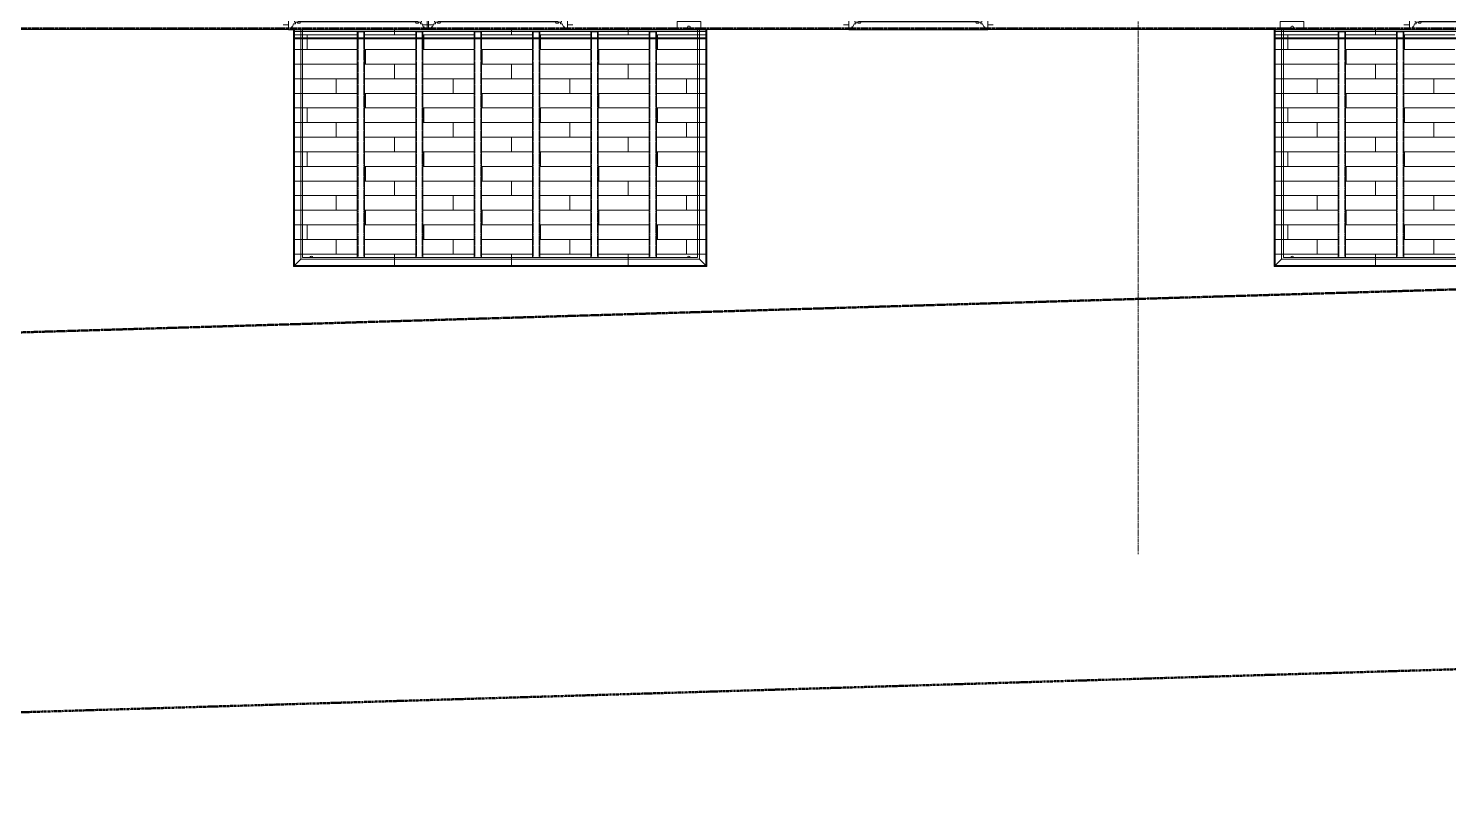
# Model space of a CAD drawing. Header units: inches. Extents: x -4235 to -464, y 9767 to 12359.
# Drawn here: x -3131.4 to -2742.2, y 9772 to 9980.2 of the extents above; entities that cross this region are included whole.
import ezdxf

# ---------------------------------------------------------------- set-up
doc = ezdxf.new("R2010")
doc.units = ezdxf.units.IN
doc.header["$MEASUREMENT"] = 0
for name, pattern in [('Dash 1_16_', [0.125, 0.0625, -0.0625]), ('Double Dash 3_8_', [1, 0.375, -0.125, 0.125, -0.125, 0.125, -0.125]), ('Grid Line 1_2_', [0.875, 0.5, -0.125, 0.125, -0.125]), ('Hidden 1_8_', [0.1875, 0.125, -0.0625])]:
    doc.linetypes.add(name, pattern=pattern)
for name, color, linetype, lineweight in [('A-FLOR-3', 192, 'Continuous', 9), ('A-FLOR-PATT-1', 9, 'Continuous', 9), ('A-GLAZ-1', 151, 'Continuous', 9), ('A-GLAZ-2', 151, 'Continuous', 20), ('A-WALL-5', 113, 'Continuous', 9), ('C-PROP-LINE', 91, 'Double Dash 3_8_', 50), ('C-PROP-LINE-1', 91, 'Dash 1_16_', 50), ('S-BEAM', 12, 'Continuous', 9), ('S-BEAM-1', 12, 'Hidden 1_8_', 9), ('S-GRID-1', 1, 'Grid Line 1_2_', 9)]:
    doc.layers.add(name, color=color, linetype=linetype, lineweight=lineweight)

# ---------------------------------------------------------------- blocks, each defined once
blk = doc.blocks.new('Basic Wall _ EXT - FIBER CEMENT - LARGE - ___-2505169-BACKGROUND - RCP - 2ND FLOOR')
at = {"layer": 'A-WALL-5'}
for p, q in [((-3060.14, 9979.9), (-3215.06, 9979.9)), ((-3060.14, 9979.9), (-3215.06, 9979.9)), ((-3215.06, 9979.87), (-3060.14, 9979.87)), ((-3060.14, 9979.87), (-3215.06, 9979.87)), ((-3021.74, 9979.9), (-3022.11, 9979.9)), ((-3021.74, 9979.9), (-3022.11, 9979.9)), ((-3022.11, 9979.87), (-3021.74, 9979.87)), ((-3021.74, 9979.87), (-3022.11, 9979.87)), ((-2906.54, 9979.9), (-2983.71, 9979.9)), ((-2906.54, 9979.9), (-2983.71, 9979.9)), ((-2983.71, 9979.87), (-2906.54, 9979.87)), ((-2906.54, 9979.87), (-2983.71, 9979.87)), ((-2752.94, 9979.9), (-2868.51, 9979.9)), ((-2752.94, 9979.9), (-2868.51, 9979.9)), ((-2868.51, 9979.87), (-2752.94, 9979.87)), ((-2752.94, 9979.87), (-2868.51, 9979.87))]:
    blk.add_line(p, q, dxfattribs=at)
blk = doc.blocks.new('Window-Double_Hung-Andersen-400_Series-Tilt_Wash - DOUBLE HUNG - REVERSE COTTAGE - 2ND FLOOR-2888952-BACKGROUND - RCP - 2ND FLOOR')
at = {"layer": 'A-GLAZ-1'}
for p, q in [((-19.01, 3.94), (-19.01, 2.44)), ((-18.95, 3.94), (-19.01, 3.94)), ((-18.95, 4.44), (18.95, 4.44)), ((-18.95, 1.06), (-18.95, 4.44)), ((-18.32, 1.06), (-18.32, 4.44)), ((18.32, 1.06), (18.32, 4.44)), ((18.95, 4.44), (18.95, 1.06)), ((19.01, 3.94), (18.95, 3.94)), ((19.01, 2.44), (19.01, 3.94)), ((-18.95, 2.44), (-19.01, 2.44)), ((18.95, 1.06), (-18.95, 1.06)), ((19.01, 2.44), (18.95, 2.44)), ((-16.29, -0.19), (-15.7, -0.19)), ((-16.29, -0.56), (-15.7, -0.56)), ((-16.29, -2.13), (-15.7, -2.13)), ((-16.29, -2.5), (-15.7, -2.5)), ((-15.82, -0.56), (-15.82, -0.19)), ((-15.82, -2.5), (-15.82, -2.13)), ((-15.7, -0.06), (15.7, -0.06)), ((-15.7, -0.19), (15.7, -0.19)), ((-15.7, -0.56), (15.7, -0.56)), ((-15.7, -0.69), (15.7, -0.69)), ((-15.7, -2), (15.7, -2)), ((-15.7, -2.13), (15.7, -2.13)), ((-15.7, -2.5), (15.7, -2.5)), ((-15.7, -2.63), (15.7, -2.63)), ((16.29, -0.19), (15.7, -0.19)), ((16.29, -0.56), (15.7, -0.56)), ((16.29, -2.13), (15.7, -2.13)), ((16.29, -2.5), (15.7, -2.5)), ((15.82, -0.56), (15.82, -0.19)), ((15.82, -2.5), (15.82, -2.13))]:
    blk.add_line(p, q, dxfattribs=at)
at = {"layer": 'A-GLAZ-2'}
for p, q in [((-19.01, 1.06), (19.01, 1.06)), ((-19.01, -4.81), (-19.01, 1.06)), ((-17.67, 0.78), (-18, 1.06)), ((-17.67, 0.78), (-17.67, 0.56)), ((-17.67, 0.56), (-15.86, 0.56)), ((-17.42, -2.75), (-17.42, 0.56)), ((-15.86, 0.56), (-15.7, -0.06)), ((15.86, 0.56), (15.7, -0.06)), ((17.67, 0.56), (15.86, 0.56)), ((17.42, -2.75), (17.42, 0.56)), ((17.67, 0.78), (18, 1.06)), ((17.67, 0.78), (17.67, 0.56)), ((19.01, 1.06), (19.01, -4.81)), ((-19.01, -3.44), (-20.51, -3.44)), ((-17.92, -4), (-17.61, -3.19)), ((-17.61, -3.19), (-17.14, -3.19)), ((-17.42, -0.81), (-16.57, -0.81)), ((-17.42, -1.37), (-15.86, -1.37)), ((-17.42, -2.75), (-16.57, -2.75)), ((-17.14, -3.19), (-17.14, -2.75)), ((-16.57, -0.69), (-16.57, -1.03)), ((-15.7, -0.69), (-16.57, -0.69)), ((-15.86, -1.03), (-16.57, -1.03)), ((-16.57, -2.63), (-16.57, -2.97)), ((-15.7, -2.63), (-16.57, -2.63)), ((-15.86, -2.97), (-16.57, -2.97)), ((-16.29, -0.69), (-16.29, -0.06)), ((-15.7, -0.06), (-16.29, -0.06)), ((-16.29, -2.63), (-16.29, -2)), ((-15.7, -2), (-16.29, -2)), ((-15.86, -1.03), (-15.7, -0.69)), ((-15.86, -1.37), (-15.7, -2)), ((-15.86, -2.97), (-15.7, -2.63)), ((15.7, -0.06), (16.29, -0.06)), ((15.86, -1.03), (15.7, -0.69)), ((15.7, -0.69), (16.57, -0.69)), ((15.86, -1.37), (15.7, -2)), ((15.7, -2), (16.29, -2)), ((15.86, -2.97), (15.7, -2.63)), ((15.7, -2.63), (16.57, -2.63)), ((15.86, -1.03), (16.57, -1.03)), ((17.42, -1.37), (15.86, -1.37)), ((15.86, -2.97), (16.57, -2.97)), ((16.29, -0.69), (16.29, -0.06)), ((16.29, -2.63), (16.29, -2)), ((16.57, -0.69), (16.57, -1.03)), ((17.42, -0.81), (16.57, -0.81)), ((16.57, -2.63), (16.57, -2.97)), ((17.42, -2.75), (16.57, -2.75)), ((17.14, -3.19), (17.14, -2.75)), ((17.61, -3.19), (17.14, -3.19)), ((17.92, -4), (17.61, -3.19)), ((19.01, -3.44), (20.51, -3.44)), ((19.01, -4.81), (-19.01, -4.81)), ((-18.2, -4), (-17.92, -4)), ((-18.2, -4.81), (-18.2, -4)), ((18.2, -4), (17.92, -4)), ((18.2, -4.81), (18.2, -4))]:
    blk.add_line(p, q, dxfattribs=at)
blk = doc.blocks.new('Walls 47 - Walls 1-2573550-BACKGROUND - RCP - 2ND FLOOR')
at = {"layer": 'A-WALL-5'}
for p, q in [((-2788.34, 9982.13), (-2788.34, 9981.94)), ((-2788.34, 9982.13), (-2781.84, 9982.13)), ((-2781.84, 9982.13), (-2788.34, 9982.13)), ((-2788.34, 9981.94), (-2788.34, 9980.19)), ((-2788.34, 9980.19), (-2788.34, 9979.9)), ((-2785.47, 9980.51), (-2785.47, 9980.19)), ((-2785.47, 9980.19), (-2785.47, 9979.9)), ((-2784.72, 9980.19), (-2784.72, 9980.51)), ((-2784.72, 9979.9), (-2784.72, 9980.19)), ((-2781.84, 9981.94), (-2781.84, 9982.13)), ((-2781.84, 9980.19), (-2781.84, 9981.94)), ((-2781.84, 9979.9), (-2781.84, 9980.19))]:
    blk.add_line(p, q, dxfattribs=at)
for centre, start_param, end_param in [((-2785.09, 9980.51), 1.832596, 3.141593), ((-2785.09, 9980.51), 3.141593, 3.359433), ((-2785.09, 9980.51), 3.403392, 3.663844), ((-2785.09, 9980.51), 3.665191, 3.858951), ((-2785.09, 9980.51), 3.926991, 4.186454), ((-2785.09, 9980.51), 4.18879, 4.447982), ((-2785.09, 9980.51), 0, 1.832596), ((-2785.09, 9980.51), 4.45059, 4.587024), ((-2785.09, 9980.51), 4.587024, 4.709688), ((-2785.09, 9980.51), 4.712389, 4.837754), ((-2785.09, 9980.51), 4.837754, 4.971578), ((-2785.09, 9980.51), 4.974188, 5.233645), ((-2785.09, 9980.51), 5.235988, 5.495873), ((-2785.09, 9980.51), 5.55862, 5.758233), ((-2785.09, 9980.51), 5.840308, 6.020685), ((-2785.09, 9980.51), 6.065345, 6.260917), ((-2785.09, 9917.45), 0.049078, 3.092515), ((-2785.09, 9917.45), 6.13645, 6.283185), ((-2785.09, 9917.45), 3.235897, 3.403392)]:
    blk.add_ellipse(centre, major_axis=(0.375, 0), ratio=0.86769, start_param=start_param, end_param=end_param, dxfattribs=at)
blk = doc.blocks.new('Walls 146 - Walls 3-2573589-BACKGROUND - RCP - 2ND FLOOR')
at = {"layer": 'A-WALL-5'}
for p, q in [((-2790.01, 9979.83), (-2790.01, 9977.3)), ((-2790.01, 9979.34), (-2790.01, 9979.83)), ((-2790.01, 9979.83), (-2752.94, 9979.83)), ((-2790.01, 9979.83), (-2790.01, 9977.3)), ((-2790.01, 9914.94), (-2790.01, 9979.83)), ((-2790.01, 9979.34), (-2790.01, 9979.83)), ((-2790.01, 9979.83), (-2787.48, 9979.83)), ((-2789.93, 9979.83), (-2790.01, 9979.83)), ((-2790.01, 9979.83), (-2790, 9979.83)), ((-2790, 9979.83), (-2789.97, 9979.83)), ((-2789.97, 9979.83), (-2789.93, 9979.83)), ((-2787.97, 9979.83), (-2789.93, 9979.83)), ((-2789.87, 9979.83), (-2789.93, 9979.83)), ((-2789.93, 9979.83), (-2789.87, 9979.83)), ((-2787.97, 9979.83), (-2789.93, 9979.83)), ((-2789.81, 9979.83), (-2789.87, 9979.83)), ((-2789.87, 9979.83), (-2789.81, 9979.83)), ((-2789.74, 9979.83), (-2789.81, 9979.83)), ((-2789.81, 9979.83), (-2789.74, 9979.83)), ((-2789.74, 9977.3), (-2789.74, 9979.83)), ((-2789.74, 9979.34), (-2789.74, 9979.83)), ((-2787.97, 9979.83), (-2789.74, 9979.83)), ((-2789.74, 9979.83), (-2787.97, 9979.83)), ((-2787.48, 9979.83), (-2787.97, 9979.83)), ((-2787.97, 9977.3), (-2787.97, 9979.83)), ((-2787.97, 9977.3), (-2787.97, 9979.83)), ((-2787.48, 9979.83), (-2787.97, 9979.83)), ((-2752.94, 9979.83), (-2787.48, 9979.83)), ((-2787.48, 9979.83), (-2787.48, 9917.47)), ((-2787.48, 9979.34), (-2787.48, 9979.83)), ((-2714.54, 9979.83), (-2714.91, 9979.83)), ((-2714.91, 9979.83), (-2714.54, 9979.83)), ((-2679.22, 9979.34), (-2679.22, 9979.81)), ((-2679.22, 9979.81), (-2679.22, 9917.47)), ((-2678.73, 9979.81), (-2678.73, 9977.3)), ((-2678.73, 9979.81), (-2678.73, 9977.3)), ((-2676.96, 9979.81), (-2676.96, 9977.3)), ((-2676.96, 9979.81), (-2676.96, 9979.34)), ((-2676.69, 9979.81), (-2676.69, 9979.34)), ((-2676.69, 9977.3), (-2676.69, 9979.81)), ((-2676.69, 9977.3), (-2676.69, 9979.81)), ((-2676.69, 9914.94), (-2676.69, 9979.81)), ((-2676.69, 9979.81), (-2676.69, 9979.34)), ((-2790.01, 9977.57), (-2790.01, 9979.34)), ((-2790.01, 9979.34), (-2790.01, 9977.57)), ((-2790.01, 9977.38), (-2790.01, 9979.34)), ((-2790.01, 9977.38), (-2790.01, 9979.34)), ((-2790.01, 9977.3), (-2790.01, 9977.57)), ((-2790.01, 9977.57), (-2790.01, 9977.3)), ((-2787.48, 9977.57), (-2790.01, 9977.57)), ((-2789.74, 9977.57), (-2790.01, 9977.57)), ((-2790.01, 9977.3), (-2787.48, 9977.3)), ((-2676.69, 9977.3), (-2790.01, 9977.3)), ((-2790.01, 9977.3), (-2790.01, 9914.94)), ((-2790.01, 9914.94), (-2790.01, 9977.3)), ((-2787.48, 9979.34), (-2789.99, 9979.34)), ((-2787.48, 9979.34), (-2789.99, 9979.34)), ((-2789.81, 9977.3), (-2789.87, 9977.3)), ((-2787.97, 9977.3), (-2789.81, 9977.3)), ((-2789.74, 9977.57), (-2789.74, 9979.34)), ((-2787.97, 9977.57), (-2789.74, 9977.57)), ((-2789.74, 9977.3), (-2789.74, 9977.57)), ((-2789.74, 9915.21), (-2789.74, 9977.3)), ((-2789.74, 9915.21), (-2789.74, 9977.3)), ((-2787.48, 9977.57), (-2787.97, 9977.57)), ((-2787.48, 9977.3), (-2787.97, 9977.3)), ((-2787.97, 9916.98), (-2787.97, 9977.3)), ((-2787.97, 9916.98), (-2787.97, 9977.3)), ((-2679.22, 9979.34), (-2787.48, 9979.34)), ((-2679.22, 9979.34), (-2787.48, 9979.34)), ((-2787.48, 9977.5), (-2787.48, 9979.34)), ((-2679.22, 9977.57), (-2787.48, 9977.57)), ((-2772.48, 9977.57), (-2787.48, 9977.57)), ((-2787.48, 9977.43), (-2787.48, 9977.5)), ((-2787.48, 9977.38), (-2787.48, 9977.43)), ((-2787.48, 9977.3), (-2679.22, 9977.3)), ((-2772.48, 9977.3), (-2787.48, 9977.3)), ((-2787.48, 9917.47), (-2787.48, 9977.3)), ((-2756.48, 9977.57), (-2770.48, 9977.57)), ((-2756.48, 9977.3), (-2770.48, 9977.3)), ((-2740.48, 9977.57), (-2754.48, 9977.57)), ((-2740.48, 9977.3), (-2754.48, 9977.3)), ((-2724.48, 9977.57), (-2738.48, 9977.57)), ((-2724.48, 9977.3), (-2738.48, 9977.3)), ((-2708.48, 9977.57), (-2722.48, 9977.57)), ((-2708.48, 9977.3), (-2722.48, 9977.3)), ((-2692.48, 9977.57), (-2706.48, 9977.57)), ((-2692.48, 9977.3), (-2706.48, 9977.3)), ((-2679.22, 9977.57), (-2690.48, 9977.57)), ((-2679.22, 9977.3), (-2690.48, 9977.3)), ((-2676.71, 9979.34), (-2679.22, 9979.34)), ((-2676.71, 9979.34), (-2679.22, 9979.34)), ((-2679.22, 9977.57), (-2679.22, 9979.34)), ((-2676.69, 9977.57), (-2679.22, 9977.57)), ((-2678.73, 9977.57), (-2679.22, 9977.57)), ((-2679.22, 9977.5), (-2679.22, 9977.57)), ((-2679.22, 9977.43), (-2679.22, 9977.5)), ((-2679.22, 9977.38), (-2679.22, 9977.43)), ((-2679.22, 9977.3), (-2676.69, 9977.3)), ((-2678.73, 9977.3), (-2679.22, 9977.3)), ((-2679.22, 9917.47), (-2679.22, 9977.3)), ((-2676.96, 9977.57), (-2678.73, 9977.57)), ((-2676.89, 9977.3), (-2678.73, 9977.3)), ((-2678.73, 9977.3), (-2678.73, 9916.98)), ((-2678.73, 9977.3), (-2678.73, 9916.98)), ((-2676.96, 9979.34), (-2676.96, 9977.57)), ((-2676.69, 9977.57), (-2676.96, 9977.57)), ((-2676.96, 9977.57), (-2676.96, 9977.3)), ((-2676.96, 9977.3), (-2676.96, 9915.21)), ((-2676.96, 9977.3), (-2676.96, 9915.21)), ((-2676.83, 9977.3), (-2676.89, 9977.3)), ((-2676.69, 9979.34), (-2676.69, 9977.38)), ((-2676.69, 9977.57), (-2676.69, 9979.34)), ((-2676.69, 9979.34), (-2676.69, 9977.57)), ((-2676.69, 9979.34), (-2676.69, 9977.38)), ((-2676.69, 9977.3), (-2676.69, 9977.57)), ((-2676.69, 9977.57), (-2676.69, 9977.3)), ((-2676.69, 9914.94), (-2676.69, 9977.3)), ((-2676.69, 9977.3), (-2676.69, 9914.94)), ((-2787.48, 9917.47), (-2785.47, 9917.47)), ((-2679.22, 9917.47), (-2787.48, 9917.47)), ((-2785.46, 9917.47), (-2784.72, 9917.47)), ((-2784.72, 9917.47), (-2772.48, 9917.47)), ((-2772.48, 9917.47), (-2772.29, 9917.47)), ((-2772.29, 9917.47), (-2770.67, 9917.47)), ((-2770.67, 9917.47), (-2770.48, 9917.47)), ((-2770.48, 9917.47), (-2756.48, 9917.47)), ((-2756.48, 9917.47), (-2756.29, 9917.47)), ((-2756.29, 9917.47), (-2754.67, 9917.47)), ((-2754.67, 9917.47), (-2754.48, 9917.47)), ((-2754.48, 9917.47), (-2740.48, 9917.47)), ((-2740.48, 9917.47), (-2740.29, 9917.47)), ((-2740.29, 9917.47), (-2738.67, 9917.47)), ((-2738.67, 9917.47), (-2738.48, 9917.47)), ((-2738.48, 9917.47), (-2724.48, 9917.47)), ((-2724.48, 9917.47), (-2724.29, 9917.47)), ((-2724.29, 9917.47), (-2722.67, 9917.47)), ((-2722.67, 9917.47), (-2722.48, 9917.47)), ((-2722.48, 9917.47), (-2708.48, 9917.47)), ((-2708.48, 9917.47), (-2708.29, 9917.47)), ((-2708.29, 9917.47), (-2706.67, 9917.47)), ((-2706.67, 9917.47), (-2706.48, 9917.47)), ((-2706.48, 9917.47), (-2692.48, 9917.47)), ((-2692.48, 9917.47), (-2692.29, 9917.47)), ((-2692.29, 9917.47), (-2690.67, 9917.47)), ((-2690.67, 9917.47), (-2690.48, 9917.47)), ((-2690.48, 9917.47), (-2681.97, 9917.47)), ((-2681.97, 9917.47), (-2681.23, 9917.47)), ((-2681.22, 9917.47), (-2679.22, 9917.47)), ((-2790.01, 9914.94), (-2676.69, 9914.94)), ((-2790.01, 9914.94), (-2676.69, 9914.94)), ((-2676.69, 9914.94), (-2790.01, 9914.94)), ((-2787.97, 9916.98), (-2789.74, 9915.21)), ((-2789.74, 9915.21), (-2787.97, 9916.98)), ((-2676.96, 9915.21), (-2789.74, 9915.21)), ((-2676.96, 9915.21), (-2789.74, 9915.21)), ((-2678.73, 9916.98), (-2787.97, 9916.98)), ((-2678.73, 9916.98), (-2787.97, 9916.98)), ((-2676.96, 9915.21), (-2678.73, 9916.98)), ((-2678.73, 9916.98), (-2676.96, 9915.21))]:
    blk.add_line(p, q, dxfattribs=at)
for points, knots in [([(-2789.74, 9915.21), (-2789.76, 9915.19), (-2789.8, 9915.15), (-2789.84, 9915.11), (-2789.87, 9915.08), (-2789.89, 9915.06), (-2789.91, 9915.04), (-2789.93, 9915.02), (-2789.94, 9915.01), (-2789.96, 9914.99), (-2789.98, 9914.98), (-2789.99, 9914.96), (-2790.01, 9914.94), (-2790.01, 9914.94), (-2790.01, 9914.94)], [-1, -1, -1, -1, -0.833333, -0.75, -0.666667, -0.625, -0.583333, -0.5, -0.458333, -0.416667, -0.333333, -0.25, -0.166667, 0, 0, 0, 0]), ([(-2790.01, 9914.94), (-2790.01, 9914.94), (-2790.01, 9914.94), (-2789.99, 9914.96), (-2789.98, 9914.98), (-2789.96, 9914.99), (-2789.94, 9915.01), (-2789.93, 9915.02), (-2789.91, 9915.04), (-2789.89, 9915.06), (-2789.87, 9915.08), (-2789.84, 9915.11), (-2789.8, 9915.15), (-2789.76, 9915.19), (-2789.74, 9915.21)], [-1, -1, -1, -1, -0.833333, -0.75, -0.666667, -0.583333, -0.541667, -0.5, -0.416667, -0.375, -0.333333, -0.25, -0.166667, 0, 0, 0, 0]), ([(-2676.69, 9914.94), (-2676.69, 9914.94), (-2676.69, 9914.94), (-2676.71, 9914.96), (-2676.72, 9914.98), (-2676.74, 9914.99), (-2676.75, 9915.01), (-2676.77, 9915.02), (-2676.79, 9915.05), (-2676.82, 9915.07), (-2676.84, 9915.09), (-2676.86, 9915.11), (-2676.9, 9915.15), (-2676.93, 9915.19), (-2676.96, 9915.21)], [0, 0, 0, 0, 0.166667, 0.25, 0.333333, 0.416667, 0.458333, 0.5, 0.583333, 0.666667, 0.708333, 0.75, 0.833333, 1, 1, 1, 1]), ([(-2676.96, 9915.21), (-2676.93, 9915.19), (-2676.9, 9915.15), (-2676.85, 9915.11), (-2676.83, 9915.08), (-2676.81, 9915.06), (-2676.79, 9915.04), (-2676.77, 9915.02), (-2676.75, 9915.01), (-2676.74, 9914.99), (-2676.72, 9914.98), (-2676.71, 9914.96), (-2676.69, 9914.94), (-2676.69, 9914.94), (-2676.69, 9914.94)], [0, 0, 0, 0, 0.166667, 0.25, 0.333333, 0.375, 0.416667, 0.5, 0.541667, 0.583333, 0.666667, 0.75, 0.833333, 1, 1, 1, 1])]:
    blk.add_open_spline(points, degree=3, knots=knots, dxfattribs=at)
blk = doc.blocks.new('CISC HSS Rectangular_CSA G40_21_ - HS102x51x4_8-V169-BACKGROUND - RCP - 2ND FLOOR')
at = {"layer": 'S-BEAM'}
for p, q in [((-30.9, 1), (28.92, 1)), ((-30.9, 1), (-30.9, 0.62)), ((-30.9, 0.82), (-30.9, 1)), ((-30.9, 0.62), (-30.9, 0.82)), ((-30.9, 0.76), (-30.9, 0.81)), ((-30.9, 0.81), (-30.9, 0.62)), ((-30.9, 0.62), (-30.9, 0.76)), ((-30.9, 0.62), (-30.9, -0.62)), ((-30.9, 0.62), (-30.9, -0.62)), ((28.92, 1), (30.9, 1)), ((30.9, 0.62), (30.9, 1)), ((30.9, -0.62), (30.9, 0.62)), ((-30.9, -0.62), (-30.9, -1)), ((-30.9, -0.82), (-30.9, -0.62)), ((-30.9, -0.62), (-30.9, -0.76)), ((-30.9, -0.76), (-30.9, -0.62)), ((-30.9, -0.76), (-30.9, -0.81)), ((-30.9, -0.81), (-30.9, -0.76)), ((-30.9, -1), (-30.9, -0.82)), ((28.92, -1), (-30.9, -1)), ((30.9, -1), (28.92, -1)), ((30.9, -1), (30.9, -0.62))]:
    blk.add_line(p, q, dxfattribs=at)
at = {"layer": 'S-BEAM-1'}
for p, q in [((28.92, 0.81), (-30.9, 0.81)), ((30.9, 0.81), (28.92, 0.81)), ((28.92, -0.81), (-30.9, -0.81)), ((30.9, -0.81), (28.92, -0.81))]:
    blk.add_line(p, q, dxfattribs=at)
blk = doc.blocks.new('CISC HSS Rectangular_CSA G40_21_ - HS102x51x4_8-2765058-BACKGROUND - RCP - 2ND FLOOR')
at = {"layer": 'S-BEAM'}
for p, q in [((-30.9, 1), (28.92, 1)), ((-30.9, 1), (-30.9, 0.62)), ((-30.9, 0.82), (-30.9, 1)), ((-30.9, 0.62), (-30.9, 0.82)), ((-30.9, 0.62), (-30.9, 0.81)), ((-30.9, 0.81), (-30.9, 0.62)), ((-30.9, 0.62), (-30.9, -0.62)), ((-30.9, 0.62), (-30.9, -0.62)), ((28.92, 1), (30.9, 1)), ((30.9, 0.62), (30.9, 1)), ((30.9, -0.62), (30.9, 0.62)), ((-30.9, -0.62), (-30.9, -1)), ((-30.9, -0.82), (-30.9, -0.62)), ((-30.9, -0.62), (-30.9, -0.81)), ((-30.9, -0.81), (-30.9, -0.62)), ((-30.9, -1), (-30.9, -0.82)), ((28.92, -1), (-30.9, -1)), ((30.9, -1), (28.92, -1)), ((30.9, -1), (30.9, -0.62))]:
    blk.add_line(p, q, dxfattribs=at)
at = {"layer": 'S-BEAM-1'}
for p, q in [((28.92, 0.81), (-30.9, 0.81)), ((30.9, 0.81), (28.92, 0.81)), ((28.92, -0.81), (-30.9, -0.81)), ((30.9, -0.81), (28.92, -0.81))]:
    blk.add_line(p, q, dxfattribs=at)
blk = doc.blocks.new('Walls 51 - Walls 1-2573829-BACKGROUND - RCP - 2ND FLOOR')
at = {"layer": 'A-WALL-5'}
for start_param, end_param in [(0.049078, 3.092515), (6.13645, 6.283185), (3.235897, 3.403392)]:
    blk.add_ellipse((-3053.89, 9917.45), major_axis=(0.375, 0), ratio=0.86769, start_param=start_param, end_param=end_param, dxfattribs=at)
blk = doc.blocks.new('Walls 52 - Walls 1-2573848-BACKGROUND - RCP - 2ND FLOOR')
at = {"layer": 'A-WALL-5'}
for p, q in [((-2953.65, 9982.13), (-2953.65, 9981.94)), ((-2953.65, 9982.13), (-2952.69, 9982.13)), ((-2947.15, 9982.13), (-2953.65, 9982.13)), ((-2953.65, 9981.94), (-2953.65, 9980.19)), ((-2953.65, 9980.19), (-2953.65, 9979.9)), ((-2952.69, 9982.13), (-2951.24, 9982.13)), ((-2951.24, 9982.13), (-2948.77, 9982.13)), ((-2950.77, 9980.51), (-2950.77, 9980.19)), ((-2950.77, 9980.19), (-2950.77, 9979.9)), ((-2950.02, 9980.19), (-2950.02, 9980.51)), ((-2950.02, 9979.9), (-2950.02, 9980.19)), ((-2948.77, 9982.13), (-2948.1, 9982.13)), ((-2948.1, 9982.13), (-2947.58, 9982.13)), ((-2947.58, 9982.13), (-2947.26, 9982.13)), ((-2947.26, 9982.13), (-2947.15, 9982.13)), ((-2947.15, 9981.94), (-2947.15, 9982.13)), ((-2947.15, 9980.19), (-2947.15, 9981.94)), ((-2947.15, 9979.9), (-2947.15, 9980.19))]:
    blk.add_line(p, q, dxfattribs=at)
for centre, start_param, end_param in [((-2950.4, 9980.51), 0, 3.141593), ((-2950.4, 9980.51), 3.141593, 3.359433), ((-2950.4, 9980.51), 3.403392, 3.663844), ((-2950.4, 9980.51), 3.665191, 3.860878), ((-2950.4, 9980.51), 3.926991, 4.186454), ((-2950.4, 9980.51), 4.18879, 4.447982), ((-2950.4, 9980.51), 4.45059, 4.587024), ((-2950.4, 9980.51), 4.587024, 4.709688), ((-2950.4, 9980.51), 4.712389, 4.837754), ((-2950.4, 9980.51), 4.837754, 4.971578), ((-2950.4, 9980.51), 4.974188, 5.233645), ((-2950.4, 9980.51), 5.235988, 5.495873), ((-2950.4, 9980.51), 5.570973, 5.758233), ((-2950.4, 9980.51), 5.840308, 6.020685), ((-2950.4, 9980.51), 6.065345, 6.260917), ((-2950.4, 9917.45), 0.049078, 3.092515), ((-2950.4, 9917.45), 3.141593, 3.403392), ((-2950.4, 9917.45), 6.021386, 6.283185)]:
    blk.add_ellipse(centre, major_axis=(0.375, 0), ratio=0.86769, start_param=start_param, end_param=end_param, dxfattribs=at)
blk = doc.blocks.new('Walls 147 - Walls 3-2573868-BACKGROUND - RCP - 2ND FLOOR')
at = {"layer": 'A-WALL-5'}
for p, q in [((-3058.81, 9979.81), (-3058.81, 9977.3)), ((-3058.81, 9979.34), (-3058.81, 9979.81)), ((-3058.81, 9979.81), (-3058.81, 9977.3)), ((-3058.81, 9914.94), (-3058.81, 9979.81)), ((-3058.81, 9979.34), (-3058.81, 9979.81)), ((-3058.54, 9977.3), (-3058.54, 9979.81)), ((-3058.54, 9979.34), (-3058.54, 9979.81)), ((-3056.77, 9977.3), (-3056.77, 9979.81)), ((-3056.77, 9977.3), (-3056.77, 9979.81)), ((-3056.28, 9979.81), (-3056.28, 9917.47)), ((-3056.28, 9979.34), (-3056.28, 9979.81)), ((-3021.74, 9979.83), (-3022.11, 9979.83)), ((-3022.11, 9979.83), (-3021.74, 9979.83)), ((-2948.02, 9979.83), (-2983.71, 9979.83)), ((-2983.71, 9979.83), (-2945.49, 9979.83)), ((-2947.53, 9979.83), (-2948.02, 9979.83)), ((-2948.02, 9979.34), (-2948.02, 9979.83)), ((-2948.02, 9979.83), (-2948.02, 9917.47)), ((-2947.53, 9979.83), (-2948.02, 9979.83)), ((-2948.02, 9979.83), (-2945.49, 9979.83)), ((-2945.57, 9979.83), (-2947.53, 9979.83)), ((-2947.53, 9979.83), (-2947.53, 9977.3)), ((-2947.53, 9979.83), (-2947.53, 9977.3)), ((-2945.57, 9979.83), (-2947.53, 9979.83)), ((-2947.53, 9979.83), (-2945.76, 9979.83)), ((-2945.76, 9979.83), (-2947.53, 9979.83)), ((-2945.76, 9979.83), (-2945.76, 9977.3)), ((-2945.76, 9979.83), (-2945.76, 9979.34)), ((-2945.76, 9979.83), (-2945.5, 9979.83)), ((-2945.5, 9979.83), (-2945.76, 9979.83)), ((-2945.5, 9979.83), (-2945.49, 9979.83)), ((-2945.49, 9979.83), (-2945.5, 9979.83)), ((-2945.49, 9979.83), (-2945.49, 9979.34)), ((-2945.49, 9977.3), (-2945.49, 9979.83)), ((-2945.49, 9977.3), (-2945.49, 9979.83)), ((-2945.49, 9914.94), (-2945.49, 9979.83)), ((-2945.49, 9979.83), (-2945.49, 9979.34)), ((-3058.81, 9977.57), (-3058.81, 9979.34)), ((-3058.81, 9979.34), (-3058.81, 9977.57)), ((-3058.81, 9977.38), (-3058.81, 9979.34)), ((-3058.81, 9977.38), (-3058.81, 9979.34)), ((-3058.81, 9977.5), (-3058.81, 9977.57)), ((-3058.81, 9977.57), (-3058.81, 9977.43)), ((-3056.28, 9977.57), (-3058.81, 9977.57)), ((-3058.54, 9977.57), (-3058.81, 9977.57)), ((-3058.81, 9977.43), (-3058.81, 9977.5)), ((-3058.81, 9977.38), (-3058.81, 9977.43)), ((-3058.81, 9977.43), (-3058.81, 9977.33)), ((-3058.81, 9977.33), (-3058.81, 9977.38)), ((-3058.81, 9977.3), (-3058.81, 9977.33)), ((-3058.81, 9977.33), (-3058.81, 9977.31)), ((-3058.81, 9977.31), (-3058.81, 9977.3)), ((-3058.81, 9977.3), (-3056.28, 9977.3)), ((-2945.49, 9977.3), (-3058.81, 9977.3)), ((-3058.81, 9977.3), (-3058.81, 9914.94)), ((-3058.81, 9914.94), (-3058.81, 9977.3)), ((-3056.28, 9979.34), (-3058.79, 9979.34)), ((-3056.28, 9979.34), (-3058.79, 9979.34)), ((-3058.61, 9977.3), (-3058.67, 9977.3)), ((-3056.77, 9977.3), (-3058.61, 9977.3)), ((-3058.54, 9977.57), (-3058.54, 9979.34)), ((-3056.77, 9977.57), (-3058.54, 9977.57)), ((-3058.54, 9977.3), (-3058.54, 9977.57)), ((-3058.54, 9915.21), (-3058.54, 9977.3)), ((-3058.54, 9915.21), (-3058.54, 9977.3)), ((-3056.28, 9977.57), (-3056.77, 9977.57)), ((-3056.28, 9977.3), (-3056.77, 9977.3)), ((-3056.77, 9916.98), (-3056.77, 9977.3)), ((-3056.77, 9916.98), (-3056.77, 9977.3)), ((-2948.02, 9979.34), (-3056.28, 9979.34)), ((-2948.02, 9979.34), (-3056.28, 9979.34)), ((-3056.28, 9977.5), (-3056.28, 9979.34)), ((-2948.02, 9977.57), (-3056.28, 9977.57)), ((-3041.28, 9977.57), (-3056.28, 9977.57)), ((-3056.28, 9977.43), (-3056.28, 9977.5)), ((-3056.28, 9977.38), (-3056.28, 9977.43)), ((-3056.28, 9977.3), (-2948.02, 9977.3)), ((-3041.28, 9977.3), (-3056.28, 9977.3)), ((-3056.28, 9917.47), (-3056.28, 9977.3)), ((-3025.28, 9977.57), (-3039.28, 9977.57)), ((-3025.28, 9977.3), (-3039.28, 9977.3)), ((-3009.28, 9977.57), (-3023.28, 9977.57)), ((-3009.28, 9977.3), (-3023.28, 9977.3)), ((-2993.28, 9977.57), (-3007.28, 9977.57)), ((-2993.28, 9977.3), (-3007.28, 9977.3)), ((-2977.28, 9977.57), (-2991.28, 9977.57)), ((-2977.28, 9977.3), (-2991.28, 9977.3)), ((-2961.28, 9977.57), (-2975.28, 9977.57)), ((-2961.28, 9977.3), (-2975.28, 9977.3)), ((-2948.02, 9977.57), (-2959.28, 9977.57)), ((-2948.02, 9977.3), (-2959.28, 9977.3)), ((-2945.51, 9979.34), (-2948.02, 9979.34)), ((-2945.51, 9979.34), (-2948.02, 9979.34)), ((-2948.02, 9977.57), (-2948.02, 9979.34)), ((-2945.49, 9977.57), (-2948.02, 9977.57)), ((-2947.53, 9977.57), (-2948.02, 9977.57)), ((-2948.02, 9977.5), (-2948.02, 9977.57)), ((-2948.02, 9977.43), (-2948.02, 9977.5)), ((-2948.02, 9977.38), (-2948.02, 9977.43)), ((-2948.02, 9977.3), (-2945.49, 9977.3)), ((-2947.53, 9977.3), (-2948.02, 9977.3)), ((-2948.02, 9917.47), (-2948.02, 9977.3)), ((-2945.76, 9977.57), (-2947.53, 9977.57)), ((-2945.69, 9977.3), (-2947.53, 9977.3)), ((-2947.53, 9977.3), (-2947.53, 9916.98)), ((-2947.53, 9977.3), (-2947.53, 9916.98)), ((-2945.76, 9979.34), (-2945.76, 9977.57)), ((-2945.49, 9977.57), (-2945.76, 9977.57)), ((-2945.76, 9977.57), (-2945.76, 9977.3)), ((-2945.76, 9977.3), (-2945.76, 9915.21)), ((-2945.76, 9977.3), (-2945.76, 9915.21)), ((-2945.63, 9977.3), (-2945.69, 9977.3)), ((-2945.49, 9979.34), (-2945.49, 9977.38)), ((-2945.49, 9977.57), (-2945.49, 9979.34)), ((-2945.49, 9979.34), (-2945.49, 9977.57)), ((-2945.49, 9979.34), (-2945.49, 9977.38)), ((-2945.49, 9977.5), (-2945.49, 9977.57)), ((-2945.49, 9977.57), (-2945.49, 9977.3)), ((-2945.49, 9977.43), (-2945.49, 9977.5)), ((-2945.49, 9977.38), (-2945.49, 9977.43)), ((-2945.49, 9977.33), (-2945.49, 9977.38)), ((-2945.49, 9977.31), (-2945.49, 9977.33)), ((-2945.49, 9977.3), (-2945.49, 9977.31)), ((-2945.49, 9914.94), (-2945.49, 9977.3)), ((-2945.49, 9977.3), (-2945.49, 9914.94)), ((-3056.28, 9917.47), (-3054.27, 9917.47)), ((-2948.02, 9917.47), (-3056.28, 9917.47)), ((-3054.26, 9917.47), (-3053.52, 9917.47)), ((-3053.52, 9917.47), (-3041.28, 9917.47)), ((-3041.28, 9917.47), (-3041.09, 9917.47)), ((-3041.09, 9917.47), (-3039.47, 9917.47)), ((-3039.47, 9917.47), (-3039.28, 9917.47)), ((-3039.28, 9917.47), (-3025.28, 9917.47)), ((-3025.28, 9917.47), (-3025.09, 9917.47)), ((-3025.09, 9917.47), (-3023.47, 9917.47)), ((-3023.47, 9917.47), (-3023.28, 9917.47)), ((-3023.28, 9917.47), (-3009.28, 9917.47)), ((-3009.28, 9917.47), (-3009.09, 9917.47)), ((-3009.09, 9917.47), (-3007.47, 9917.47)), ((-3007.47, 9917.47), (-3007.28, 9917.47)), ((-3007.28, 9917.47), (-2993.28, 9917.47)), ((-2993.28, 9917.47), (-2993.09, 9917.47)), ((-2993.09, 9917.47), (-2991.47, 9917.47)), ((-2991.47, 9917.47), (-2991.28, 9917.47)), ((-2991.28, 9917.47), (-2977.28, 9917.47)), ((-2977.28, 9917.47), (-2977.09, 9917.47)), ((-2977.09, 9917.47), (-2975.47, 9917.47)), ((-2975.47, 9917.47), (-2975.28, 9917.47)), ((-2975.28, 9917.47), (-2961.28, 9917.47)), ((-2961.28, 9917.47), (-2961.09, 9917.47)), ((-2961.09, 9917.47), (-2959.47, 9917.47)), ((-2959.47, 9917.47), (-2959.28, 9917.47)), ((-2959.28, 9917.47), (-2950.77, 9917.47)), ((-2950.77, 9917.47), (-2950.03, 9917.47)), ((-2950.02, 9917.47), (-2948.02, 9917.47)), ((-3058.81, 9914.94), (-2945.49, 9914.94)), ((-3058.81, 9914.94), (-2945.49, 9914.94)), ((-2945.49, 9914.94), (-3058.81, 9914.94)), ((-3056.77, 9916.98), (-3058.54, 9915.21)), ((-3058.54, 9915.21), (-3056.77, 9916.98)), ((-2945.76, 9915.21), (-3058.54, 9915.21)), ((-2945.76, 9915.21), (-3058.54, 9915.21)), ((-2947.53, 9916.98), (-3056.77, 9916.98)), ((-2947.53, 9916.98), (-3056.77, 9916.98)), ((-2945.76, 9915.21), (-2947.53, 9916.98)), ((-2947.53, 9916.98), (-2945.76, 9915.21))]:
    blk.add_line(p, q, dxfattribs=at)
for points, knots in [([(-3058.54, 9915.21), (-3058.56, 9915.19), (-3058.6, 9915.15), (-3058.64, 9915.11), (-3058.67, 9915.08), (-3058.69, 9915.06), (-3058.71, 9915.04), (-3058.73, 9915.02), (-3058.74, 9915.01), (-3058.76, 9914.99), (-3058.78, 9914.98), (-3058.79, 9914.96), (-3058.81, 9914.94), (-3058.81, 9914.94), (-3058.81, 9914.94)], [-1, -1, -1, -1, -0.833333, -0.75, -0.666667, -0.625, -0.583333, -0.5, -0.458333, -0.416667, -0.333333, -0.25, -0.166667, 0, 0, 0, 0]), ([(-3058.81, 9914.94), (-3058.81, 9914.94), (-3058.81, 9914.94), (-3058.79, 9914.96), (-3058.78, 9914.98), (-3058.76, 9914.99), (-3058.74, 9915.01), (-3058.73, 9915.02), (-3058.71, 9915.04), (-3058.69, 9915.06), (-3058.67, 9915.08), (-3058.64, 9915.11), (-3058.6, 9915.15), (-3058.56, 9915.19), (-3058.54, 9915.21)], [-1, -1, -1, -1, -0.833333, -0.75, -0.666667, -0.583333, -0.541667, -0.5, -0.416667, -0.375, -0.333333, -0.25, -0.166667, 0, 0, 0, 0]), ([(-2945.49, 9914.94), (-2945.49, 9914.94), (-2945.49, 9914.94), (-2945.51, 9914.96), (-2945.52, 9914.98), (-2945.54, 9914.99), (-2945.55, 9915.01), (-2945.57, 9915.02), (-2945.59, 9915.05), (-2945.62, 9915.07), (-2945.64, 9915.09), (-2945.66, 9915.11), (-2945.7, 9915.15), (-2945.73, 9915.19), (-2945.76, 9915.21)], [0, 0, 0, 0, 0.166667, 0.25, 0.333333, 0.416667, 0.458333, 0.5, 0.583333, 0.666667, 0.708333, 0.75, 0.833333, 1, 1, 1, 1]), ([(-2945.76, 9915.21), (-2945.73, 9915.19), (-2945.7, 9915.15), (-2945.65, 9915.11), (-2945.63, 9915.08), (-2945.61, 9915.06), (-2945.59, 9915.04), (-2945.57, 9915.02), (-2945.55, 9915.01), (-2945.54, 9914.99), (-2945.52, 9914.98), (-2945.51, 9914.96), (-2945.49, 9914.94), (-2945.49, 9914.94), (-2945.49, 9914.94)], [0, 0, 0, 0, 0.166667, 0.25, 0.333333, 0.375, 0.416667, 0.5, 0.541667, 0.583333, 0.666667, 0.75, 0.833333, 1, 1, 1, 1])]:
    blk.add_open_spline(points, degree=3, knots=knots, dxfattribs=at)
blk = doc.blocks.new('CISC HSS Rectangular_CSA G40_21_ - HS102x51x4_8-V172-BACKGROUND - RCP - 2ND FLOOR')
at = {"layer": 'S-BEAM'}
for p, q in [((-30.9, 1), (28.92, 1)), ((-30.9, 1), (-30.9, 0.62)), ((-30.9, 0.89), (-30.9, 1)), ((-30.9, 0.82), (-30.9, 0.89)), ((-30.9, 0.62), (-30.9, 0.82)), ((-30.9, 0.62), (-30.9, 0.81)), ((-30.9, 0.81), (-30.9, 0.76)), ((-30.9, 0.76), (-30.9, 0.62)), ((-30.9, 0.62), (-30.9, -0.62)), ((-30.9, 0.62), (-30.9, -0.62)), ((28.92, 1), (30.9, 1)), ((30.9, 0.62), (30.9, 1)), ((30.9, -0.62), (30.9, 0.62)), ((-30.9, -0.62), (-30.9, -1)), ((-30.9, -0.82), (-30.9, -0.62)), ((-30.9, -0.62), (-30.9, -0.81)), ((-30.9, -0.81), (-30.9, -0.62)), ((-30.9, -0.89), (-30.9, -0.82)), ((-30.9, -1), (-30.9, -0.89)), ((28.92, -1), (-30.9, -1)), ((30.9, -1), (28.92, -1)), ((30.9, -1), (30.9, -0.62))]:
    blk.add_line(p, q, dxfattribs=at)
at = {"layer": 'S-BEAM-1'}
for p, q in [((28.92, 0.81), (-30.9, 0.81)), ((30.9, 0.81), (28.92, 0.81)), ((28.92, -0.81), (-30.9, -0.81)), ((30.9, -0.81), (28.92, -0.81))]:
    blk.add_line(p, q, dxfattribs=at)
blk = doc.blocks.new('CISC HSS Rectangular_CSA G40_21_ - HS102x51x4_8-V173-BACKGROUND - RCP - 2ND FLOOR')
at = {"layer": 'S-BEAM'}
for p, q in [((-30.9, 1), (28.92, 1)), ((-30.9, 1), (-30.9, 0.62)), ((-30.9, 0.82), (-30.9, 1)), ((-30.9, 0.62), (-30.9, 0.82)), ((-30.9, 0.62), (-30.9, 0.81)), ((-30.9, 0.81), (-30.9, 0.76)), ((-30.9, 0.76), (-30.9, 0.62)), ((-30.9, 0.62), (-30.9, -0.62)), ((-30.9, 0.62), (-30.9, -0.62)), ((28.92, 1), (30.9, 1)), ((30.9, 0.62), (30.9, 1)), ((30.9, -0.62), (30.9, 0.62)), ((-30.9, -0.62), (-30.9, -1)), ((-30.9, -0.82), (-30.9, -0.62)), ((-30.9, -0.62), (-30.9, -0.76)), ((-30.9, -0.81), (-30.9, -0.62)), ((-30.9, -0.76), (-30.9, -0.81)), ((-30.9, -0.89), (-30.9, -0.82)), ((-30.9, -1), (-30.9, -0.89)), ((28.92, -1), (-30.9, -1)), ((30.9, -1), (28.92, -1)), ((30.9, -1), (30.9, -0.62))]:
    blk.add_line(p, q, dxfattribs=at)
at = {"layer": 'S-BEAM-1'}
for p, q in [((28.92, 0.81), (-30.9, 0.81)), ((30.9, 0.81), (28.92, 0.81)), ((28.92, -0.81), (-30.9, -0.81)), ((30.9, -0.81), (28.92, -0.81))]:
    blk.add_line(p, q, dxfattribs=at)
blk = doc.blocks.new('CISC HSS Rectangular_CSA G40_21_ - HS102x51x4_8-V174-BACKGROUND - RCP - 2ND FLOOR')
at = {"layer": 'S-BEAM'}
for p, q in [((-30.9, 1), (28.92, 1)), ((-30.9, 1), (-30.9, 0.62)), ((-30.9, 0.82), (-30.9, 1)), ((-30.9, 0.62), (-30.9, 0.82)), ((-30.9, 0.62), (-30.9, 0.81)), ((-30.9, 0.81), (-30.9, 0.76)), ((-30.9, 0.76), (-30.9, 0.62)), ((-30.9, 0.62), (-30.9, -0.62)), ((-30.9, 0.62), (-30.9, -0.62)), ((28.92, 1), (30.9, 1)), ((30.9, 0.62), (30.9, 1)), ((30.9, -0.62), (30.9, 0.62)), ((-30.9, -0.62), (-30.9, -1)), ((-30.9, -0.82), (-30.9, -0.62)), ((-30.9, -0.62), (-30.9, -0.81)), ((-30.9, -0.81), (-30.9, -0.62)), ((-30.9, -0.89), (-30.9, -0.82)), ((-30.9, -1), (-30.9, -0.89)), ((28.92, -1), (-30.9, -1)), ((30.9, -1), (28.92, -1)), ((30.9, -1), (30.9, -0.62))]:
    blk.add_line(p, q, dxfattribs=at)
at = {"layer": 'S-BEAM-1'}
for p, q in [((28.92, 0.81), (-30.9, 0.81)), ((30.9, 0.81), (28.92, 0.81)), ((28.92, -0.81), (-30.9, -0.81)), ((30.9, -0.81), (28.92, -0.81))]:
    blk.add_line(p, q, dxfattribs=at)
blk = doc.blocks.new('CISC HSS Rectangular_CSA G40_21_ - HS102x51x4_8-V175-BACKGROUND - RCP - 2ND FLOOR')
at = {"layer": 'S-BEAM'}
for p, q in [((-30.9, 1), (28.92, 1)), ((-30.9, 1), (-30.9, 0.62)), ((-30.9, 0.89), (-30.9, 1)), ((-30.9, 0.82), (-30.9, 0.89)), ((-30.9, 0.62), (-30.9, 0.82)), ((-30.9, 0.76), (-30.9, 0.81)), ((-30.9, 0.81), (-30.9, 0.76)), ((-30.9, 0.62), (-30.9, 0.76)), ((-30.9, 0.76), (-30.9, 0.62)), ((-30.9, 0.62), (-30.9, -0.62)), ((-30.9, 0.62), (-30.9, -0.62)), ((28.92, 1), (30.9, 1)), ((30.9, 0.62), (30.9, 1)), ((30.9, -0.62), (30.9, 0.62)), ((-30.9, -0.62), (-30.9, -1)), ((-30.9, -0.82), (-30.9, -0.62)), ((-30.9, -0.62), (-30.9, -0.76)), ((-30.9, -0.76), (-30.9, -0.62)), ((-30.9, -0.76), (-30.9, -0.81)), ((-30.9, -0.81), (-30.9, -0.76)), ((-30.9, -0.89), (-30.9, -0.82)), ((-30.9, -1), (-30.9, -0.89)), ((28.92, -1), (-30.9, -1)), ((30.9, -1), (28.92, -1)), ((30.9, -1), (30.9, -0.62))]:
    blk.add_line(p, q, dxfattribs=at)
at = {"layer": 'S-BEAM-1'}
for p, q in [((28.92, 0.81), (-30.9, 0.81)), ((30.9, 0.81), (28.92, 0.81)), ((28.92, -0.81), (-30.9, -0.81)), ((30.9, -0.81), (28.92, -0.81))]:
    blk.add_line(p, q, dxfattribs=at)
blk = doc.blocks.new('CISC HSS Rectangular_CSA G40_21_ - HS102x51x4_8-V176-BACKGROUND - RCP - 2ND FLOOR')
at = {"layer": 'S-BEAM'}
for p, q in [((-30.9, 1), (28.92, 1)), ((-30.9, 1), (-30.9, 0.62)), ((-30.9, 0.82), (-30.9, 1)), ((-30.9, 0.62), (-30.9, 0.82)), ((-30.9, 0.62), (-30.9, 0.81)), ((-30.9, 0.81), (-30.9, 0.62)), ((-30.9, 0.62), (-30.9, -0.62)), ((-30.9, 0.62), (-30.9, -0.62)), ((28.92, 1), (30.9, 1)), ((30.9, 0.62), (30.9, 1)), ((30.9, -0.62), (30.9, 0.62)), ((-30.9, -0.62), (-30.9, -1)), ((-30.9, -0.82), (-30.9, -0.62)), ((-30.9, -0.62), (-30.9, -0.76)), ((-30.9, -0.76), (-30.9, -0.62)), ((-30.9, -0.76), (-30.9, -0.81)), ((-30.9, -0.81), (-30.9, -0.76)), ((-30.9, -0.89), (-30.9, -0.82)), ((-30.9, -1), (-30.9, -0.89)), ((28.92, -1), (-30.9, -1)), ((30.9, -1), (28.92, -1)), ((30.9, -1), (30.9, -0.62))]:
    blk.add_line(p, q, dxfattribs=at)
at = {"layer": 'S-BEAM-1'}
for p, q in [((28.92, 0.81), (-30.9, 0.81)), ((30.9, 0.81), (28.92, 0.81)), ((28.92, -0.81), (-30.9, -0.81)), ((30.9, -0.81), (28.92, -0.81))]:
    blk.add_line(p, q, dxfattribs=at)
blk = doc.blocks.new('Family - ___-1878357-BACKGROUND - RCP - 2ND FLOOR')
at = {"layer": 'C-PROP-LINE'}
blk.add_line((-3831.82, 9771.98), (-2096.45, 9823.93), dxfattribs=at)
blk = doc.blocks.new('Family - ___-2835860-BACKGROUND - RCP - 2ND FLOOR')
at = {"layer": 'C-PROP-LINE-1'}
blk.add_line((-2636.92, 9980.19), (-3860.72, 9980.19), dxfattribs=at)
blk = doc.blocks.new('Family - ___-2835932-BACKGROUND - RCP - 2ND FLOOR')
at = {"layer": 'C-PROP-LINE-1'}
blk.add_line((-2067.92, 9980.19), (-3860.72, 9980.19), dxfattribs=at)
blk = doc.blocks.new('Family - ___-2855424-BACKGROUND - RCP - 2ND FLOOR')
at = {"layer": 'C-PROP-LINE-1'}
blk.add_line((-3987.11, 9871.38), (-600.6, 9972.76), dxfattribs=at)

msp = doc.modelspace()

# ---------------------------------------------------------------- hatches: boundary and pattern name
at = {"layer": 'A-FLOR-PATT-1'}
h = msp.add_hatch(dxfattribs=at)
h.set_pattern_fill('FP_18', color=256, style=0, pattern_type=2)
h.set_pattern_definition([(0, (-2951.053, 9858.389), (0, -4), []), (270, (-2951.053, 9858.389), (-8, -8), [4, -28]), (270, (-2935.053, 9854.389), (-8, -8), [4, -28])])
h.paths.add_polyline_path([(-3051.82, 9914.94), (-2945.49, 9914.98), (-2945.52, 9979.83), (-3058.81, 9979.81), (-3058.77, 9914.94), (-3056.28, 9914.94)], flags=0)
h.paths.add_polyline_path([(-3058.54, 9915.14), (-3058.54, 9915.14), (-3056.77, 9915.14)], flags=0)
h.paths.add_polyline_path([(-3025.09, 9917.47), (-3025.28, 9917.47), (-3025.28, 9979.27), (-3023.28, 9979.27), (-3023.28, 9917.47), (-3025.04, 9917.47)], flags=0)
h.paths.add_polyline_path([(-3041.28, 9917.47), (-3041.28, 9979.27), (-3039.28, 9979.27), (-3039.28, 9917.47), (-3041.17, 9917.47)], flags=0)
h.paths.add_polyline_path([(-3009.28, 9917.47), (-3009.28, 9979.27), (-3007.28, 9979.27), (-3007.28, 9917.47), (-3009.17, 9917.47)], flags=0)
h.paths.add_polyline_path([(-2993.17, 9917.47), (-2993.28, 9917.47), (-2993.28, 9979.27), (-2991.28, 9979.27), (-2991.28, 9917.47), (-2993.09, 9917.47)], flags=0)
h.paths.add_polyline_path([(-2977.17, 9917.47), (-2977.28, 9917.47), (-2977.28, 9979.27), (-2975.28, 9979.27), (-2975.28, 9917.47), (-2977.09, 9917.47)], flags=0)
h.paths.add_polyline_path([(-2961.17, 9917.47), (-2961.28, 9917.47), (-2961.28, 9979.27), (-2959.28, 9979.27), (-2959.28, 9917.47), (-2961.09, 9917.47)], flags=0)
h = msp.add_hatch(dxfattribs=at)
h.set_pattern_fill('FP_17', color=256, style=0, pattern_type=2)
h.set_pattern_definition([(0, (-2682.253, 9858.389), (0, -4), []), (270, (-2682.253, 9858.389), (-8, -8), [4, -28]), (270, (-2666.253, 9854.389), (-8, -8), [4, -28])])
h.paths.add_polyline_path([(-2729.47, 9914.94), (-2676.69, 9914.98), (-2676.72, 9979.81), (-2790.01, 9979.83), (-2789.97, 9914.94), (-2743.48, 9914.94)], flags=0)
h.paths.add_polyline_path([(-2789.74, 9915.14), (-2789.74, 9915.14), (-2787.97, 9915.14)], flags=0)
h.paths.add_polyline_path([(-2772.37, 9917.47), (-2772.48, 9917.47), (-2772.48, 9979.27), (-2770.48, 9979.27), (-2770.48, 9917.47), (-2772.29, 9917.47)], flags=0)
h.paths.add_polyline_path([(-2706.86, 9917.47), (-2708.48, 9917.47), (-2708.48, 9979.27), (-2706.48, 9979.27), (-2706.48, 9917.47), (-2706.72, 9917.47)], flags=0)
h.paths.add_polyline_path([(-2756.37, 9917.47), (-2756.48, 9917.47), (-2756.48, 9979.27), (-2754.48, 9979.27), (-2754.48, 9917.47), (-2756.29, 9917.47)], flags=0)
h.paths.add_polyline_path([(-2740.37, 9917.47), (-2740.48, 9917.47), (-2740.48, 9979.27), (-2738.48, 9979.27), (-2738.48, 9917.47), (-2740.29, 9917.47)], flags=0)
h.paths.add_polyline_path([(-2724.37, 9917.47), (-2724.48, 9917.47), (-2724.48, 9979.27), (-2722.48, 9979.27), (-2722.48, 9917.47), (-2724.29, 9917.47)], flags=0)
h.paths.add_polyline_path([(-2690.86, 9917.47), (-2692.48, 9917.47), (-2692.48, 9979.27), (-2690.48, 9979.27), (-2690.48, 9917.47), (-2690.72, 9917.47)], flags=0)

# ---------------------------------------------------------------- linework, layer by layer
at = {"layer": 'A-FLOR-3'}
for p, q in [((-3058.81, 9977.38), (-3058.81, 9979.81)), ((-3022.11, 9979.83), (-3021.74, 9979.83)), ((-2983.71, 9979.83), (-2945.57, 9979.83)), ((-2945.49, 9979.83), (-2945.49, 9977.38)), ((-2790.01, 9977.38), (-2790.01, 9979.83)), ((-2789.93, 9979.83), (-2752.94, 9979.83)), ((-3058.81, 9914.94), (-3058.81, 9977.3)), ((-2945.49, 9977.3), (-2945.49, 9914.94)), ((-2790.01, 9914.94), (-2790.01, 9977.3)), ((-2945.49, 9914.94), (-3058.81, 9914.94)), ((-2676.69, 9914.94), (-2790.01, 9914.94))]:
    msp.add_line(p, q, dxfattribs=at)
at = {"layer": 'S-GRID-1'}
msp.add_line((-2827.32, 9836.18), (-2827.32, 12309.48), dxfattribs=at)

# ---------------------------------------------------------------- block references
at = {"layer": 'A-GLAZ-1'}
for p in [(-3041.12, 9984.63), (-3002.72, 9984.63), (-2887.52, 9984.63), (-2733.92, 9984.63)]:
    msp.add_blockref('Window-Double_Hung-Andersen-400_Series-Tilt_Wash - DOUBLE HUNG - REVERSE COTTAGE - 2ND FLOOR-2888952-BACKGROUND - RCP - 2ND FLOOR', p, dxfattribs=at)
at = {"layer": 'A-WALL-5'}
for name in ['Basic Wall _ EXT - FIBER CEMENT - LARGE - ___-2505169-BACKGROUND - RCP - 2ND FLOOR', 'Walls 147 - Walls 3-2573868-BACKGROUND - RCP - 2ND FLOOR', 'Walls 52 - Walls 1-2573848-BACKGROUND - RCP - 2ND FLOOR', 'Walls 146 - Walls 3-2573589-BACKGROUND - RCP - 2ND FLOOR', 'Walls 47 - Walls 1-2573550-BACKGROUND - RCP - 2ND FLOOR', 'Walls 51 - Walls 1-2573829-BACKGROUND - RCP - 2ND FLOOR']:
    msp.add_blockref(name, (0, 0), dxfattribs=at)
at = {"layer": 'C-PROP-LINE'}
msp.add_blockref('Family - ___-1878357-BACKGROUND - RCP - 2ND FLOOR', (0, 0), dxfattribs=at)
at = {"layer": 'C-PROP-LINE-1'}
for name in ['Family - ___-2835860-BACKGROUND - RCP - 2ND FLOOR', 'Family - ___-2835932-BACKGROUND - RCP - 2ND FLOOR', 'Family - ___-2855424-BACKGROUND - RCP - 2ND FLOOR']:
    msp.add_blockref(name, (0, 0), dxfattribs=at)
at = {"layer": 'S-BEAM', "rotation": 90}
for name, p in [('CISC HSS Rectangular_CSA G40_21_ - HS102x51x4_8-V172-BACKGROUND - RCP - 2ND FLOOR', (-3040.28, 9948.37)), ('CISC HSS Rectangular_CSA G40_21_ - HS102x51x4_8-V173-BACKGROUND - RCP - 2ND FLOOR', (-3024.28, 9948.37)), ('CISC HSS Rectangular_CSA G40_21_ - HS102x51x4_8-V174-BACKGROUND - RCP - 2ND FLOOR', (-3008.28, 9948.37)), ('CISC HSS Rectangular_CSA G40_21_ - HS102x51x4_8-V175-BACKGROUND - RCP - 2ND FLOOR', (-2992.28, 9948.37)), ('CISC HSS Rectangular_CSA G40_21_ - HS102x51x4_8-V176-BACKGROUND - RCP - 2ND FLOOR', (-2976.28, 9948.37)), ('CISC HSS Rectangular_CSA G40_21_ - HS102x51x4_8-2765058-BACKGROUND - RCP - 2ND FLOOR', (-2960.28, 9948.37)), ('CISC HSS Rectangular_CSA G40_21_ - HS102x51x4_8-V169-BACKGROUND - RCP - 2ND FLOOR', (-2771.48, 9948.37)), ('CISC HSS Rectangular_CSA G40_21_ - HS102x51x4_8-2765058-BACKGROUND - RCP - 2ND FLOOR', (-2755.48, 9948.37))]:
    msp.add_blockref(name, p, dxfattribs=at)

doc.saveas('drawing.dxf')
